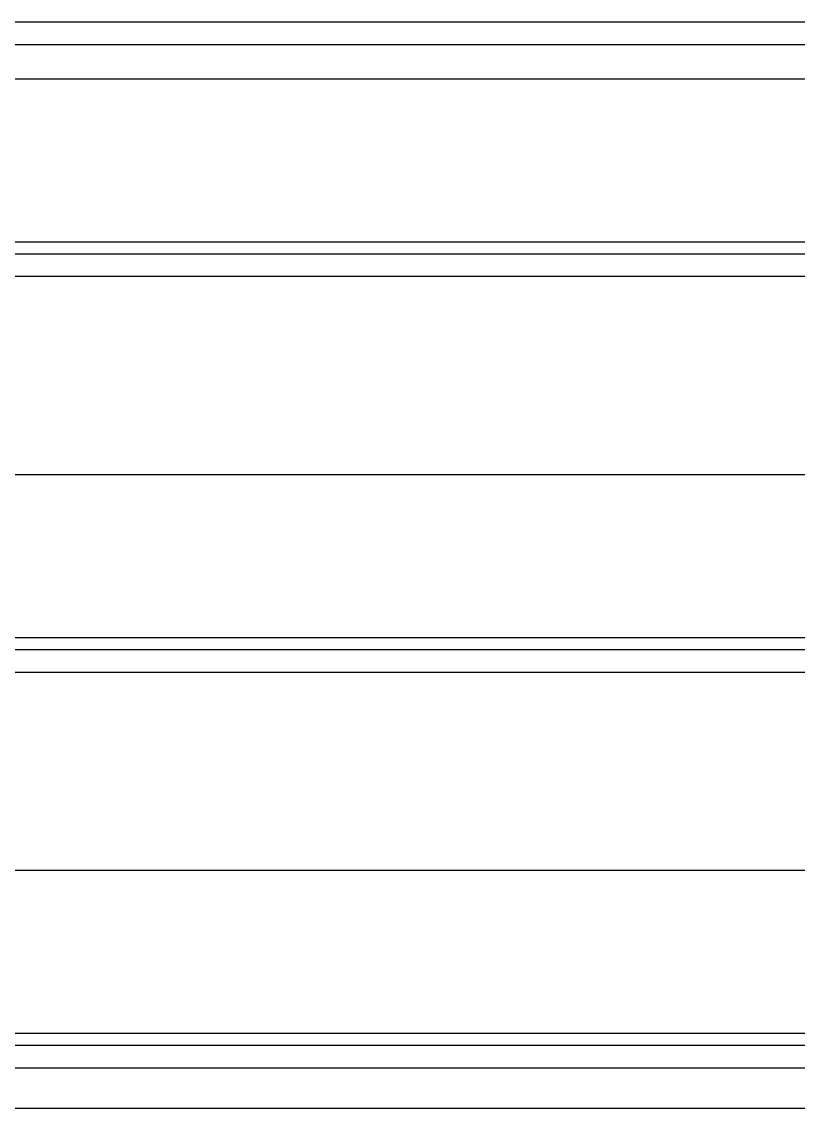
# Model space of a CAD drawing. Header units: millimetres. Extents: x 3109 to 13995, y 24552 to 39949.
# Drawn here: x 9461.2 to 9795.9, y 35323.2 to 35792 of the extents above; entities that cross this region are included whole.
import ezdxf

# ---------------------------------------------------------------- set-up
doc = ezdxf.new("R2010")
doc.units = ezdxf.units.MM
doc.header["$LTSCALE"] = 3
doc.layers.add('DomyÅ›lny', color=7, linetype='Continuous')

msp = doc.modelspace()

# ---------------------------------------------------------------- linework, layer by layer
at = {"layer": 'DomyÅ›lny'}
for p, q in [((8768.57, 35791.97), (9853.32, 35791.97)), ((9853.32, 35782.07), (8768.57, 35782.07)), ((8804.05, 35767.3), (13133.11, 35767.3)), ((8804.57, 35696.99), (13131.57, 35696.99)), ((8804.57, 35691.9), (13131.57, 35691.9)), ((13131.57, 35682.02), (8804.57, 35682.02)), ((9803.82, 35596.53), (8804.05, 35596.53)), ((13137.57, 35526.22), (8798.57, 35526.22)), ((8798.57, 35521.14), (13137.57, 35521.14)), ((13137.57, 35511.26), (8798.57, 35511.26)), ((9803.82, 35425.77), (8804.57, 35425.77)), ((10882.62, 35355.46), (8804.57, 35355.46)), ((8804.05, 35350.37), (10926.2, 35350.37)), ((9904.39, 35340.49), (9096.1, 35340.49)), ((9096.17, 35323.21), (9904.46, 35323.21))]:
    msp.add_line(p, q, dxfattribs=at)

doc.saveas('drawing.dxf')
